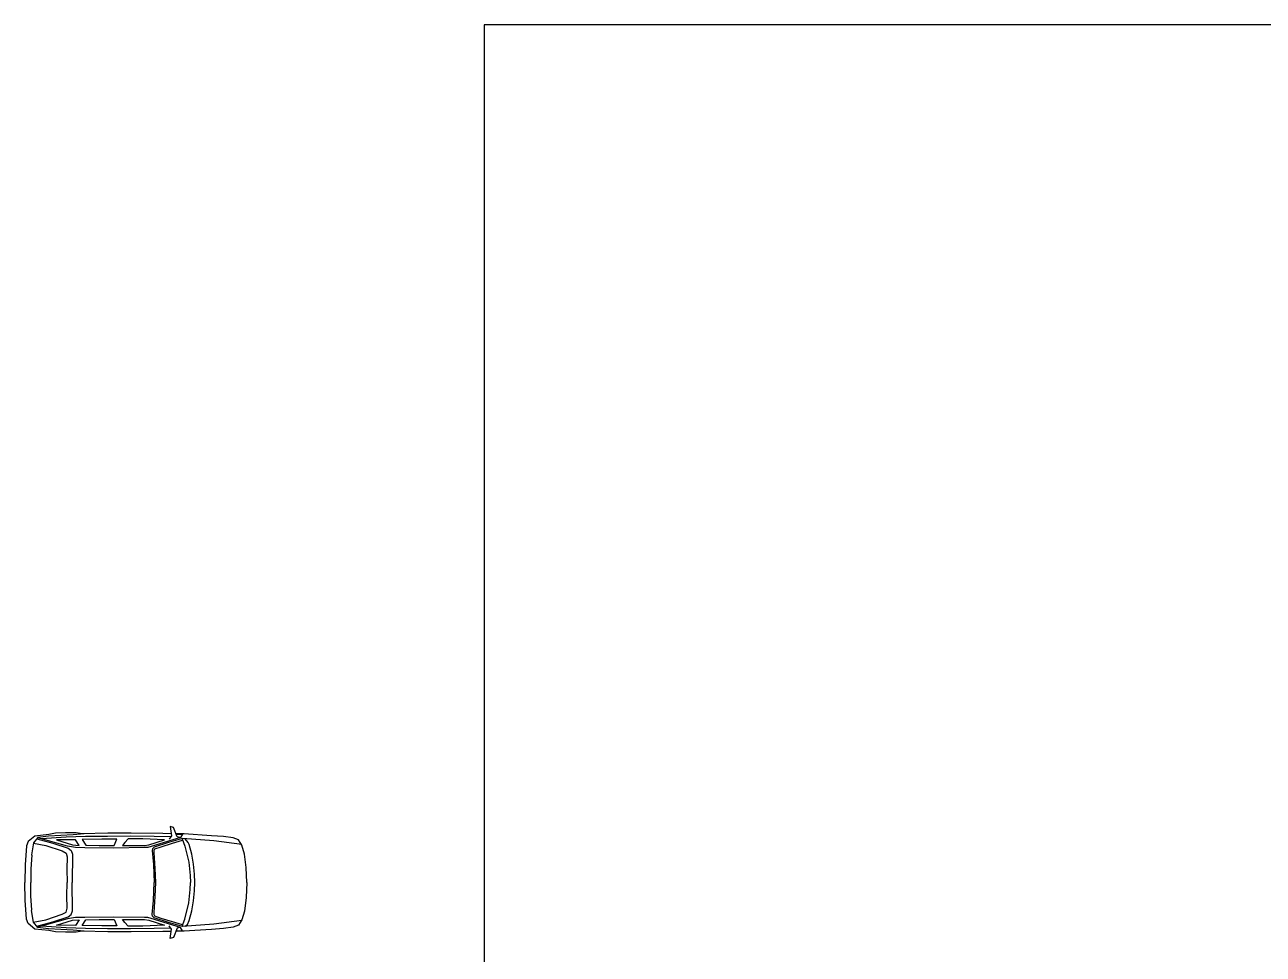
# Model space of a CAD drawing. Header units: millimetres. Extents: x -21385 to 341565, y -192336 to 174804.
# Drawn here: x -8402 to 13592, y 25854 to 42364 of the extents above; entities that cross this region are included whole.
import ezdxf

# ---------------------------------------------------------------- set-up
doc = ezdxf.new("R2010")
doc.units = ezdxf.units.MM

# ---------------------------------------------------------------- blocks, each defined once
blk = doc.blocks.new('car01')
at = {"color": 0, "linetype": 'ByBlock', "lineweight": -2}
for p, q in [((-17, 4399, 20), (-286, 4387, 20)), ((-17, 4399, 20), (252, 4387, 20)), ((-774, 4248, 20), (-812, 4156, 20)), ((-681, 4312, 20), (-774, 4248, 20)), ((-693, 4308, 20), (-757, 3812, 20)), ((-523, 4354, 20), (-681, 4312, 20)), ((-286, 4387, 20), (-523, 4354, 20)), ((252, 4387, 20), (490, 4354, 20)), ((490, 4354, 20), (648, 4312, 20)), ((648, 4312, 20), (741, 4248, 20)), ((660, 4308, 20), (724, 3812, 20)), ((741, 4248, 20), (779, 4156, 20)), ((-832, 3985, 20), (-848, 3772, 20)), ((-812, 4156, 20), (-832, 3985, 20)), ((779, 4156, 20), (799, 3985, 20)), ((799, 3985, 20), (815, 3772, 20)), ((-848, 3772, 20), (-880, 3279, 20)), ((-757, 3812, 20), (-799, 3258, 20)), ((724, 3812, 20), (766, 3258, 20)), ((815, 3772, 20), (847, 3279, 20)), ((-665, 3298, 20), (-377, 3367, 20)), ((-377, 3367, 20), (-141, 3394, 20)), ((-141, 3394, 20), (-17, 3398, 20)), ((108, 3394, 20), (-17, 3398, 20)), ((344, 3367, 20), (108, 3394, 20)), ((632, 3298, 20), (344, 3367, 20)), ((-993, 3093, 20), (-1013, 3034, 20)), ((-826, 3161, 20), (-993, 3093, 20)), ((-880, 3287, 20), (-883, 3138, 20)), ((-876, 3255, 20), (-818, 3220, 20)), ((-872, 3142, 20), (-876, 3255, 20)), ((-816, 3210, 20), (-826, 3161, 20)), ((-818, 3220, 20), (-656, 2697, 20)), ((-799, 3258, 20), (-726, 3007, 20)), ((-794, 3250, 20), (-665, 3298, 20)), ((785, 3220, 20), (623, 2697, 20)), ((760, 3250, 20), (632, 3298, 20)), ((766, 3258, 20), (693, 3007, 20)), ((783, 3210, 20), (793, 3161, 20)), ((842, 3255, 20), (785, 3220, 20)), ((793, 3161, 20), (960, 3093, 20)), ((839, 3143, 20), (842, 3255, 20)), ((847, 3287, 20), (850, 3138, 20)), ((960, 3093, 20), (980, 3034, 20)), ((-1013, 3034, 20), (-844, 3062, 20)), ((-887, 2908, 20), (-892, 2345, 20)), ((-884, 3055, 20), (-887, 2908, 20)), ((-844, 3062, 20), (-786, 3021, 20)), ((-827, 3051, 20), (-833, 2755, 20)), ((-774, 2935, 20), (-790, 2554, 20)), ((-685, 2660, 20), (-774, 2935, 20)), ((-726, 3007, 20), (-644, 2754, 20)), ((693, 3007, 20), (611, 2754, 20)), ((652, 2660, 20), (741, 2935, 20)), ((741, 2935, 20), (757, 2554, 20)), ((810, 3062, 20), (753, 3021, 20)), ((794, 3050, 20), (800, 2755, 20)), ((980, 3034, 20), (810, 3062, 20)), ((851, 3056, 20), (854, 2908, 20)), ((854, 2908, 20), (859, 2345, 20)), ((-833, 2755, 20), (-840, 2335, 20)), ((-674, 2581, 20), (-685, 2660, 20)), ((-656, 2697, 20), (-638, 2640, 20)), ((-644, 2754, 20), (-616, 2723, 20)), ((-638, 2640, 20), (-637, 2578, 20)), ((-616, 2723, 20), (-583, 2718, 20)), ((-583, 2718, 20), (-336, 2740, 20)), ((-336, 2740, 20), (-17, 2751, 20)), ((303, 2740, 20), (-17, 2751, 20)), ((550, 2718, 20), (303, 2740, 20)), ((583, 2723, 20), (550, 2718, 20)), ((611, 2754, 20), (583, 2723, 20)), ((605, 2640, 20), (604, 2578, 20)), ((623, 2697, 20), (605, 2640, 20)), ((641, 2581, 20), (652, 2660, 20)), ((800, 2755, 20), (806, 2335, 20)), ((-790, 2554, 20), (-792, 2288, 20)), ((-672, 2377, 20), (-674, 2581, 20)), ((-637, 2578, 20), (-630, 2030, 20)), ((604, 2578, 20), (597, 2030, 20)), ((639, 2377, 20), (641, 2581, 20)), ((757, 2554, 20), (759, 2288, 20)), ((-892, 2345, 20), (-892, 1930, 20)), ((-840, 2335, 20), (-837, 1926, 20)), ((-792, 2288, 20), (-728, 2231, 20)), ((-728, 2231, 20), (-675, 2188, 20)), ((-675, 2188, 20), (-672, 2377, 20)), ((642, 2188, 20), (639, 2377, 20)), ((695, 2231, 20), (642, 2188, 20)), ((759, 2288, 20), (695, 2231, 20)), ((806, 2335, 20), (804, 1926, 20)), ((859, 2345, 20), (859, 1930, 20)), ((-784, 2088, 20), (-787, 1823, 20)), ((-673, 2043, 20), (-784, 2088, 20)), ((-673, 1775, 20), (-673, 2043, 20)), ((-630, 2030, 20), (-635, 1524, 20)), ((597, 2030, 20), (602, 1524, 20)), ((639, 2043, 20), (751, 2088, 20)), ((640, 1775, 20), (639, 2043, 20)), ((751, 2088, 20), (753, 1823, 20)), ((-892, 1930, 20), (-881, 1476, 20)), ((-837, 1926, 20), (-834, 1531, 20)), ((-787, 1823, 20), (-780, 1476, 20)), ((-678, 1541, 20), (-673, 1775, 20)), ((645, 1541, 20), (640, 1775, 20)), ((753, 1823, 20), (747, 1476, 20)), ((804, 1926, 20), (801, 1531, 20)), ((859, 1930, 20), (848, 1476, 20)), ((-780, 1476, 20), (-678, 1541, 20)), ((747, 1476, 20), (645, 1541, 20)), ((-897, 1365, 20), (-900, 1180, 20)), ((-881, 1476, 20), (-897, 1365, 20)), ((-882, 1508, 20), (-864, 1315, 20)), ((-834, 1531, 20), (-822, 1190, 20)), ((-677, 1418, 20), (-777, 1354, 20)), ((-777, 1354, 20), (-774, 1017, 20)), ((-685, 1301, 20), (-677, 1418, 20)), ((-636, 1356, 20), (-661, 1214, 20)), ((-635, 1524, 20), (-636, 1356, 20)), ((602, 1524, 20), (603, 1356, 20)), ((603, 1356, 20), (628, 1214, 20)), ((652, 1301, 20), (644, 1418, 20)), ((644, 1418, 20), (744, 1354, 20)), ((744, 1354, 20), (741, 1017, 20)), ((801, 1531, 20), (789, 1190, 20)), ((849, 1508, 20), (831, 1315, 20)), ((848, 1476, 20), (864, 1365, 20)), ((864, 1365, 20), (867, 1180, 20)), ((-900, 1180, 20), (-892, 1000, 20)), ((-864, 1315, 20), (-838, 874, 20)), ((-822, 1190, 20), (-794, 750, 20)), ((-661, 1214, 20), (-810, 686, 20)), ((-774, 1017, 20), (-685, 1301, 20)), ((-717, 952, 20), (-627, 1226, 20)), ((-677, 831, 20), (-578, 1119, 20)), ((-627, 1226, 20), (-584, 1279, 20)), ((-584, 1279, 20), (-521, 1302, 20)), ((-578, 1119, 20), (-540, 1190, 20)), ((-540, 1190, 20), (-471, 1205, 20)), ((-521, 1302, 20), (-17, 1297, 20)), ((-471, 1205, 20), (-253, 1202, 20)), ((-253, 1202, 20), (-17, 1205, 20)), ((488, 1302, 20), (-17, 1297, 20)), ((220, 1202, 20), (-17, 1205, 20)), ((438, 1205, 20), (220, 1202, 20)), ((507, 1190, 20), (438, 1205, 20)), ((551, 1279, 20), (488, 1302, 20)), ((545, 1119, 20), (507, 1190, 20)), ((644, 831, 20), (545, 1119, 20)), ((594, 1226, 20), (551, 1279, 20)), ((684, 952, 20), (594, 1226, 20)), ((628, 1214, 20), (777, 686, 20)), ((741, 1017, 20), (652, 1301, 20)), ((789, 1190, 20), (760, 750, 20)), ((831, 1315, 20), (805, 874, 20)), ((867, 1180, 20), (859, 1000, 20)), ((-892, 1000, 20), (-869, 879, 20)), ((-793, 667, 20), (-717, 952, 20)), ((760, 667, 20), (684, 952, 20)), ((859, 1000, 20), (836, 879, 20)), ((-869, 879, 20), (-843, 634, 20)), ((-838, 874, 20), (-816, 684, 20)), ((-816, 684, 20), (-722, 612, 20)), ((-718, 611, 20), (-677, 831, 20)), ((686, 606, 20), (644, 831, 20)), ((783, 684, 20), (689, 612, 20)), ((805, 874, 20), (783, 684, 20)), ((836, 879, 20), (810, 634, 20)), ((-843, 634, 20), (-744, 513, 20)), ((-744, 513, 20), (-666, 487, 20)), ((-722, 612, 20), (-511, 576, 20)), ((-666, 487, 20), (-331, 460, 20)), ((-511, 576, 20), (-502, 582, 20)), ((-502, 582, 20), (-259, 565, 20)), ((-331, 460, 20), (-17, 455, 20)), ((-259, 565, 20), (-17, 560, 20)), ((226, 565, 20), (-17, 560, 20)), ((298, 460, 20), (-17, 455, 20)), ((469, 582, 20), (226, 565, 20)), ((633, 487, 20), (298, 460, 20)), ((478, 576, 20), (469, 582, 20)), ((689, 612, 20), (478, 576, 20)), ((711, 513, 20), (633, 487, 20)), ((810, 634, 20), (711, 513, 20))]:
    blk.add_line(p, q, dxfattribs=at)
at = {"color": 0, "linetype": 'ByBlock', "lineweight": -2, "elevation": 20}
for points in [[(757, 3303), (726, 3346), (660, 3373), (486, 3422), (307, 3450), (133, 3469), (-17, 3472), (-166, 3469), (-340, 3450), (-519, 3422), (-693, 3373), (-726, 3354), (-790, 3303)], [(737, 3257), (683, 3077), (620, 2877), (581, 2766), (556, 2752), (515, 2752), (231, 2773), (-17, 2784), (-264, 2773), (-548, 2752), (-589, 2752), (-614, 2766), (-653, 2877), (-716, 3077), (-770, 3257)]]:
    blk.add_lwpolyline(points, dxfattribs=at)

msp = doc.modelspace()

# ---------------------------------------------------------------- linework, layer by layer
msp.add_lwpolyline([(47028, 42364), (-245, 42364), (-245, -22500), (47028, -22500)], close=True)

# ---------------------------------------------------------------- block references
at = {"rotation": 270}
msp.add_blockref('car01', (-8856, 27111), dxfattribs=at)

doc.saveas('drawing.dxf')
